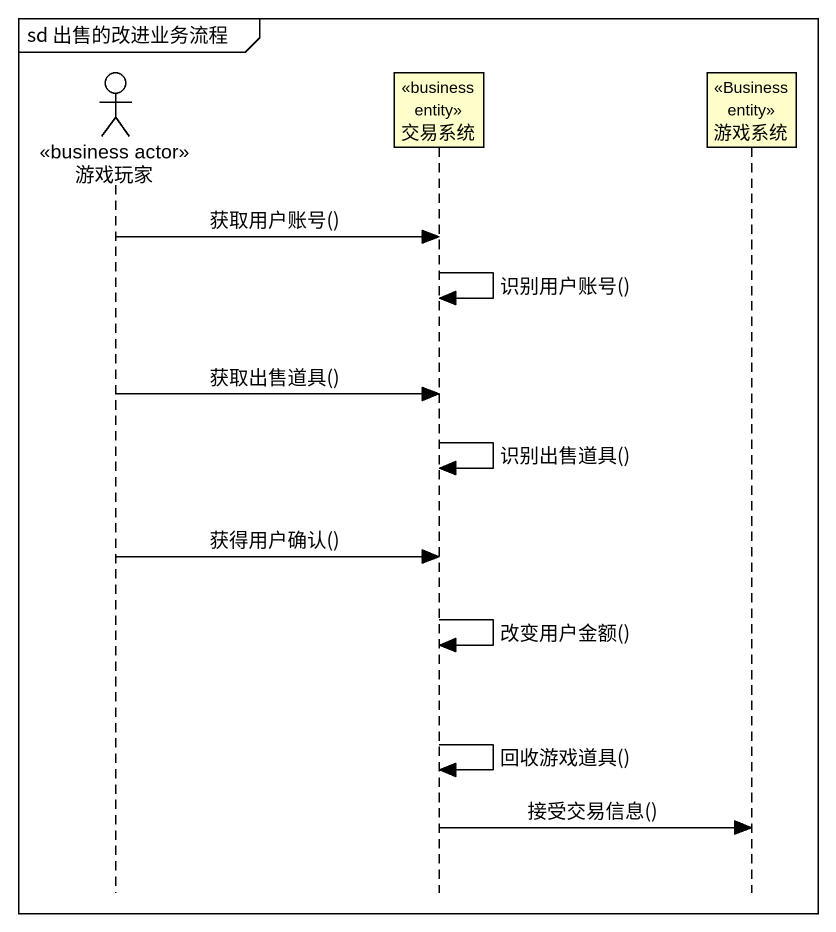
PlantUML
@startuml
mainframe sd 出售的改进业务流程
hide footbox
actor 游戏玩家 <<business actor>>
participant 交易系统 <<business entity>>
participant 游戏系统 <<Business entity>>

游戏玩家 -> 交易系统 : 获取用户账号()
交易系统 -> 交易系统 : 识别用户账号()
游戏玩家 -> 交易系统 : 获取出售道具()
交易系统 -> 交易系统 : 识别出售道具()
游戏玩家 -> 交易系统 : 获得用户确认()
交易系统 -> 交易系统 : 改变用户金额()
交易系统 -> 交易系统 : 回收游戏道具()
交易系统 -> 游戏系统 : 接受交易信息()
@enduml
